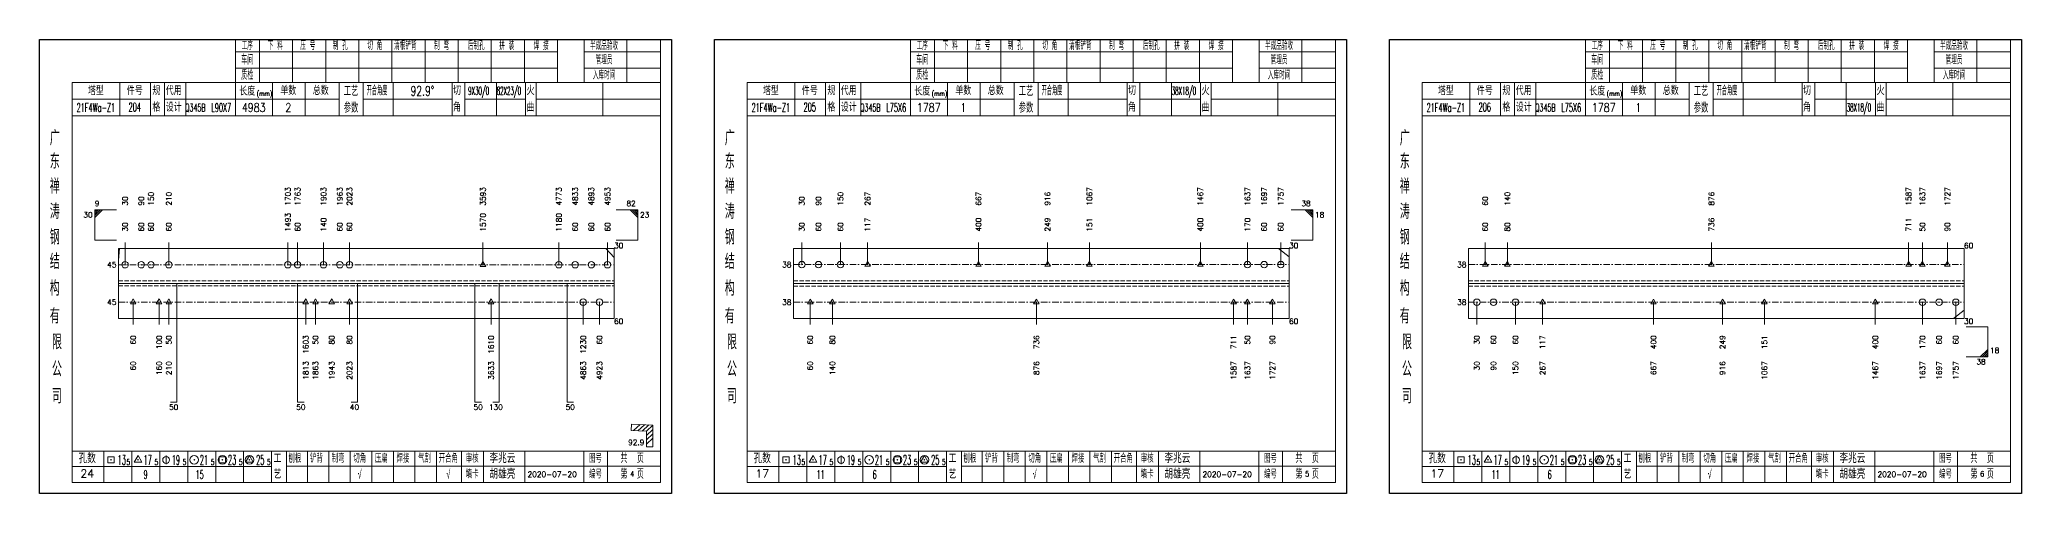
# Model space of a CAD drawing. Extents: x 1310 to 15542, y -76 to 8381.
# Drawn here: x 2453 to 3369, y 5084 to 5294 of the extents above; entities that cross this region are included whole.
import ezdxf
from ezdxf.enums import TextEntityAlignment as Align

# ---------------------------------------------------------------- set-up
doc = ezdxf.new("R2010")
doc.units = 0
doc.header["$MEASUREMENT"] = 0
doc.linetypes.add('一点画线', pattern=[5.2, 3, -1, 0.2, -1])
doc.linetypes.add('虚线', pattern=[2.75, 2, -0.75])
doc.layers.get('0').update_dxf_attribs({"linetype": 'CONTINUOUS', "lineweight": 25})
for name, color, linetype, lineweight in [('1', 7, 'CONTINUOUS', 25), ('2', 7, 'CONTINUOUS', 25), ('4', 7, 'CONTINUOUS', 25), ('5', 7, 'CONTINUOUS', 25)]:
    doc.layers.add(name, color=color, linetype=linetype, lineweight=lineweight)
doc.styles.get("Standard").update_dxf_attribs({"font": 'simplex.shx', "width": 0.7, "height": 3, "bigfont": 'gbhzfs.shx'})

# ---------------------------------------------------------------- blocks, each defined once
blk = doc.blocks.new('孔21.5')
at = {"layer": '5', "color": 7, "linetype": 'Continuous', "lineweight": 13}
for p, q in [((-0.1, -0.1), (0.1, 0.1)), ((0.1, -0.1), (-0.1, 0.1))]:
    blk.add_line(p, q, dxfattribs=at)
blk.add_circle((0, 0), 1, dxfattribs=at)
blk = doc.blocks.new('孔17.5')
at = {"layer": '5', "color": 7, "linetype": 'Continuous', "lineweight": 13}
for p, q in [((0, 1), (-0.866, -0.5)), ((-0.1, -0.1), (0.1, 0.1)), ((0.1, -0.1), (-0.1, 0.1)), ((0.866, -0.5), (0, 1)), ((-0.866, -0.5), (0.866, -0.5))]:
    blk.add_line(p, q, dxfattribs=at)
blk = doc.blocks.new('CTJGK')
at = {"color": 6, "linetype": 'Continuous'}
for p, q in [((0, 209.97), (292.13, 209.97)), ((0, 0), (0, 209.97)), ((292.13, 209.97), (292.13, 0)), ((292.13, 0), (0, 0))]:
    blk.add_line(p, q, dxfattribs=at)

msp = doc.modelspace()

# ---------------------------------------------------------------- linework, layer by layer
at = {"color": 7, "linetype": 'Continuous', "lineweight": 13}
for p, q in [((2478.312, 5214.854), (2488.312, 5214.854)), ((2478.312, 5200.854), (2478.312, 5214.854)), ((2479.187, 5214.854), (2478.312, 5213.979)), ((2480.062, 5214.854), (2478.312, 5213.104)), ((2480.937, 5214.854), (2478.312, 5212.229)), ((2481.812, 5214.854), (2478.312, 5211.354)), ((2729.442, 5214.854), (2719.442, 5214.854)), ((2725.942, 5214.854), (2729.442, 5211.354)), ((2726.817, 5214.854), (2729.442, 5212.229)), ((2727.692, 5214.854), (2729.442, 5213.104)), ((2728.567, 5214.854), (2729.442, 5213.979)), ((2729.442, 5200.854), (2729.442, 5214.854)), ((3041.572, 5214.854), (3031.572, 5214.854)), ((3038.072, 5214.854), (3041.572, 5211.354)), ((3038.947, 5214.854), (3041.572, 5212.229)), ((3039.822, 5214.854), (3041.572, 5213.104)), ((3040.697, 5214.854), (3041.572, 5213.979)), ((3041.572, 5200.854), (3041.572, 5214.854)), ((2478.312, 5200.854), (2488.312, 5200.854)), ((2489.312, 5191.632), (2489.726, 5197.021)), ((2492.312, 5189.521), (2492.312, 5199.854)), ((2512.562, 5189.521), (2512.562, 5199.854)), ((2567.62, 5189.521), (2567.62, 5199.854)), ((2572.12, 5189.521), (2572.12, 5199.854)), ((2584.12, 5189.521), (2584.12, 5199.854)), ((2596.12, 5189.521), (2596.12, 5199.854)), ((2657.816, 5189.521), (2657.816, 5199.854)), ((2692.942, 5189.521), (2692.942, 5199.854)), ((2718.442, 5192.889), (2714.671, 5197.021)), ((2715.442, 5189.521), (2715.442, 5199.854)), ((2729.442, 5200.854), (2719.442, 5200.854)), ((2805.288, 5189.554), (2805.288, 5199.854)), ((2823.143, 5189.554), (2823.143, 5199.854)), ((2835.677, 5189.554), (2835.677, 5199.854)), ((2886.965, 5189.554), (2886.965, 5199.854)), ((2918.892, 5189.554), (2918.892, 5199.854)), ((2938.253, 5189.554), (2938.253, 5199.854)), ((2989.541, 5189.554), (2989.541, 5199.854)), ((3011.339, 5189.554), (3011.339, 5199.854)), ((3030.572, 5193.166), (3025.699, 5197.054)), ((3026.725, 5189.554), (3026.725, 5199.854)), ((3041.572, 5200.854), (3031.572, 5200.854)), ((3121.265, 5189.554), (3121.265, 5199.854)), ((3131.523, 5189.554), (3131.523, 5199.854)), ((3225.893, 5189.554), (3225.893, 5199.854)), ((3317.058, 5189.554), (3317.058, 5199.854)), ((3323.469, 5189.554), (3323.469, 5199.854)), ((3335.008, 5189.554), (3335.008, 5199.854)), ((2496.062, 5172.187), (2496.062, 5161.854)), ((2508.062, 5172.187), (2508.062, 5161.854)), ((2512.562, 5172.187), (2512.562, 5161.854)), ((2575.87, 5172.187), (2575.87, 5161.854)), ((2580.37, 5172.187), (2580.37, 5161.854)), ((2596.12, 5172.187), (2596.12, 5161.854)), ((2661.566, 5172.187), (2661.566, 5161.854)), ((2704.192, 5172.187), (2704.192, 5161.854)), ((2711.692, 5172.187), (2711.692, 5161.854)), ((2809.135, 5172.154), (2809.135, 5161.854)), ((2819.393, 5172.154), (2819.393, 5161.854)), ((2913.763, 5172.154), (2913.763, 5161.854)), ((3004.928, 5172.154), (3004.928, 5161.854)), ((3011.339, 5172.154), (3011.339, 5161.854)), ((3022.878, 5172.154), (3022.878, 5161.854)), ((3117.418, 5172.154), (3117.418, 5161.854)), ((3135.273, 5172.154), (3135.273, 5161.854)), ((3147.807, 5172.154), (3147.807, 5161.854)), ((3199.095, 5172.154), (3199.095, 5161.854)), ((3231.022, 5172.154), (3231.022, 5161.854)), ((3250.383, 5172.154), (3250.383, 5161.854)), ((3301.671, 5172.154), (3301.671, 5161.854)), ((3323.469, 5172.154), (3323.469, 5161.854)), ((3342.702, 5168.542), (3337.829, 5164.654)), ((3338.855, 5172.154), (3338.855, 5161.854)), ((3353.702, 5160.854), (3343.702, 5160.854)), ((3353.702, 5160.854), (3353.702, 5146.854)), ((3350.202, 5146.854), (3353.702, 5150.354)), ((3353.702, 5146.854), (3343.702, 5146.854)), ((3351.077, 5146.854), (3353.702, 5149.479)), ((3351.952, 5146.854), (3353.702, 5148.604)), ((3352.827, 5146.854), (3353.702, 5147.729))]:
    msp.add_line(p, q, dxfattribs=at)
at = {"color": 7, "linetype": 'Continuous', "lineweight": 18}
for p, q in [((2489.312, 5197.021), (2489.312, 5164.687)), ((2489.312, 5197.021), (2718.442, 5197.021)), ((2718.442, 5197.021), (2718.442, 5164.687)), ((2801.442, 5197.054), (2801.442, 5164.654)), ((2801.442, 5197.054), (3030.572, 5197.054)), ((3030.572, 5197.054), (3030.572, 5164.654)), ((3113.572, 5197.054), (3113.572, 5164.654)), ((3113.572, 5197.054), (3342.702, 5197.054)), ((3342.702, 5197.054), (3342.702, 5164.654)), ((2489.312, 5180.854), (2718.442, 5180.854)), ((2801.442, 5180.854), (3030.572, 5180.854)), ((3113.572, 5180.854), (3342.702, 5180.854))]:
    msp.add_line(p, q, dxfattribs=at)
at = {"color": 3, "linetype": '一点画线', "lineweight": 13}
for p, q in [((2489.312, 5189.521), (2718.442, 5189.521)), ((2801.442, 5189.554), (3030.572, 5189.554)), ((3113.572, 5189.554), (3342.702, 5189.554)), ((2489.312, 5172.187), (2718.442, 5172.187)), ((2801.442, 5172.154), (3030.572, 5172.154)), ((3113.572, 5172.154), (3342.702, 5172.154))]:
    msp.add_line(p, q, dxfattribs=at)
at = {"color": 1, "linetype": '虚线', "lineweight": 18}
for p, q in [((2489.312, 5182.021), (2718.442, 5182.021)), ((2489.312, 5179.687), (2718.442, 5179.687)), ((2801.442, 5182.054), (3030.572, 5182.054)), ((2801.442, 5179.654), (3030.572, 5179.654)), ((3113.572, 5182.054), (3342.702, 5182.054)), ((3113.572, 5179.654), (3342.702, 5179.654))]:
    msp.add_line(p, q, dxfattribs=at)
at = {"layer": '1', "color": 7, "linetype": 'Continuous', "lineweight": 18}
for p, q in [((2489.312, 5164.687), (2718.442, 5164.687)), ((2801.442, 5164.654), (3030.572, 5164.654)), ((3113.572, 5164.654), (3342.702, 5164.654))]:
    msp.add_line(p, q, dxfattribs=at)
at = {"layer": '2', "color": 7, "linetype": 'Continuous', "lineweight": 13}
for p, q in [((2516.312, 5180.854), (2516.312, 5125.854)), ((2572.12, 5180.854), (2572.12, 5125.854)), ((2599.87, 5180.854), (2599.87, 5125.854)), ((2654.066, 5180.854), (2654.066, 5125.854)), ((2665.316, 5180.854), (2665.316, 5125.854)), ((2696.692, 5180.854), (2696.692, 5125.854)), ((2516.312, 5125.854), (2513.312, 5125.854)), ((2572.12, 5125.854), (2575.12, 5125.854)), ((2599.87, 5125.854), (2596.87, 5125.854)), ((2654.066, 5125.854), (2657.066, 5125.854)), ((2665.316, 5125.854), (2662.316, 5125.854)), ((2696.692, 5125.854), (2699.692, 5125.854)), ((2726.455, 5115.801), (2726.303, 5112.805)), ((2736.442, 5115.295), (2726.455, 5115.801)), ((2727.449, 5112.747), (2730.449, 5115.599)), ((2729.447, 5112.646), (2732.447, 5115.498)), ((2731.444, 5112.544), (2734.444, 5115.396)), ((2733.442, 5112.443), (2736.442, 5115.295)), ((2736.442, 5105.295), (2736.442, 5115.295)), ((2726.303, 5112.805), (2733.442, 5112.443)), ((2733.442, 5110.443), (2736.442, 5113.295)), ((2733.442, 5112.443), (2733.442, 5105.295)), ((2733.442, 5108.443), (2736.442, 5111.295)), ((2733.442, 5106.443), (2736.442, 5109.295)), ((2733.442, 5105.295), (2736.442, 5105.295))]:
    msp.add_line(p, q, dxfattribs=at)
at = {"layer": '4', "color": 1, "linetype": 'Continuous', "lineweight": 18}
for p, q in [((2452.812, 5293.681), (2452.812, 5083.711)), ((2744.942, 5293.681), (2452.812, 5293.681)), ((2543.442, 5293.681), (2543.442, 5273.841)), ((2692.282, 5287.951), (2543.442, 5287.951)), ((2554.472, 5293.681), (2554.472, 5273.821)), ((2569.782, 5293.681), (2569.782, 5273.821)), ((2585.102, 5293.681), (2585.102, 5273.821)), ((2600.412, 5293.681), (2600.412, 5273.821)), ((2615.722, 5293.681), (2615.722, 5273.821)), ((2631.032, 5293.681), (2631.032, 5273.821)), ((2646.352, 5293.681), (2646.352, 5273.821)), ((2661.662, 5293.681), (2661.662, 5273.821)), ((2676.972, 5293.681), (2676.972, 5273.821)), ((2692.282, 5293.681), (2692.282, 5273.841)), ((2692.282, 5293.681), (2692.282, 5273.821)), ((2704.562, 5293.681), (2704.562, 5273.821)), ((2739.892, 5287.951), (2704.562, 5287.951)), ((2724.312, 5293.681), (2724.312, 5273.821)), ((2739.892, 5293.681), (2739.892, 5273.821)), ((2744.942, 5263.881), (2744.942, 5293.681)), ((2764.942, 5293.681), (2764.942, 5083.711)), ((3057.072, 5293.681), (2764.942, 5293.681)), ((2855.572, 5293.681), (2855.572, 5273.841)), ((3004.412, 5287.951), (2855.572, 5287.951)), ((2866.602, 5293.681), (2866.602, 5273.821)), ((2881.912, 5293.681), (2881.912, 5273.821)), ((2897.232, 5293.681), (2897.232, 5273.821)), ((2912.542, 5293.681), (2912.542, 5273.821)), ((2927.852, 5293.681), (2927.852, 5273.821)), ((2943.162, 5293.681), (2943.162, 5273.821)), ((2958.482, 5293.681), (2958.482, 5273.821)), ((2973.792, 5293.681), (2973.792, 5273.821)), ((2989.102, 5293.681), (2989.102, 5273.821)), ((3004.412, 5293.681), (3004.412, 5273.841)), ((3004.412, 5293.681), (3004.412, 5273.821)), ((3016.692, 5293.681), (3016.692, 5273.821)), ((3052.022, 5287.951), (3016.692, 5287.951)), ((3036.442, 5293.681), (3036.442, 5273.821)), ((3052.022, 5293.681), (3052.022, 5273.821)), ((3057.072, 5263.881), (3057.072, 5293.681)), ((3077.072, 5293.681), (3077.072, 5083.711)), ((3369.202, 5293.681), (3077.072, 5293.681)), ((3167.702, 5293.681), (3167.702, 5273.841)), ((3316.542, 5287.951), (3167.702, 5287.951)), ((3178.732, 5293.681), (3178.732, 5273.821)), ((3194.042, 5293.681), (3194.042, 5273.821)), ((3209.362, 5293.681), (3209.362, 5273.821)), ((3224.672, 5293.681), (3224.672, 5273.821)), ((3239.982, 5293.681), (3239.982, 5273.821)), ((3255.292, 5293.681), (3255.292, 5273.821)), ((3270.612, 5293.681), (3270.612, 5273.821)), ((3285.922, 5293.681), (3285.922, 5273.821)), ((3301.232, 5293.681), (3301.232, 5273.821)), ((3316.542, 5293.681), (3316.542, 5273.841)), ((3316.542, 5293.681), (3316.542, 5273.821)), ((3328.822, 5293.681), (3328.822, 5273.821)), ((3364.152, 5287.951), (3328.822, 5287.951)), ((3348.572, 5293.681), (3348.572, 5273.821)), ((3364.152, 5293.681), (3364.152, 5273.821)), ((3369.202, 5263.881), (3369.202, 5293.681)), ((2692.282, 5280.471), (2543.442, 5280.471)), ((2739.892, 5280.471), (2704.562, 5280.471)), ((3004.412, 5280.471), (2855.572, 5280.471)), ((3052.022, 5280.471), (3016.692, 5280.471)), ((3316.542, 5280.471), (3167.702, 5280.471)), ((3364.152, 5280.471), (3328.822, 5280.471)), ((2467.822, 5273.821), (2467.822, 5088.761)), ((2739.892, 5273.821), (2467.822, 5273.821)), ((2489.942, 5273.831), (2489.942, 5258.411)), ((2504.092, 5258.411), (2504.092, 5273.821)), ((2510.592, 5258.411), (2510.592, 5273.821)), ((2520.462, 5273.821), (2520.462, 5258.411)), ((2543.442, 5273.841), (2543.442, 5258.411)), ((2560.562, 5273.821), (2560.562, 5258.411)), ((2575.612, 5273.821), (2575.612, 5258.411)), ((2591.312, 5273.821), (2591.312, 5258.411)), ((2602.372, 5273.821), (2602.372, 5258.411)), ((2616.322, 5273.821), (2616.322, 5258.411)), ((2643.622, 5273.821), (2643.622, 5258.411)), ((2649.382, 5273.821), (2649.382, 5258.411)), ((2664.002, 5273.821), (2664.002, 5258.411)), ((2677.462, 5273.821), (2677.462, 5258.411)), ((2682.452, 5273.821), (2682.452, 5258.411)), ((2713.192, 5273.821), (2713.192, 5258.411)), ((2739.892, 5088.761), (2739.892, 5273.821)), ((2779.952, 5273.821), (2779.952, 5088.761)), ((3052.022, 5273.821), (2779.952, 5273.821)), ((2802.072, 5273.831), (2802.072, 5258.411)), ((2816.222, 5258.411), (2816.222, 5273.821)), ((2822.722, 5258.411), (2822.722, 5273.821)), ((2832.592, 5273.821), (2832.592, 5258.411)), ((2855.572, 5273.841), (2855.572, 5258.411)), ((2872.692, 5273.821), (2872.692, 5258.411)), ((2887.742, 5273.821), (2887.742, 5258.411)), ((2903.442, 5273.821), (2903.442, 5258.411)), ((2914.502, 5273.821), (2914.502, 5258.411)), ((2928.452, 5273.821), (2928.452, 5258.411)), ((2955.752, 5273.821), (2955.752, 5258.411)), ((2961.512, 5273.821), (2961.512, 5258.411)), ((2976.132, 5273.821), (2976.132, 5258.411)), ((2989.592, 5273.821), (2989.592, 5258.411)), ((2994.582, 5273.821), (2994.582, 5258.411)), ((3025.322, 5273.821), (3025.322, 5258.411)), ((3052.022, 5088.761), (3052.022, 5273.821)), ((3092.082, 5273.821), (3092.082, 5088.761)), ((3364.152, 5273.821), (3092.082, 5273.821)), ((3114.202, 5273.831), (3114.202, 5258.411)), ((3128.352, 5258.411), (3128.352, 5273.821)), ((3134.852, 5258.411), (3134.852, 5273.821)), ((3144.722, 5273.821), (3144.722, 5258.411)), ((3167.702, 5273.841), (3167.702, 5258.411)), ((3184.822, 5273.821), (3184.822, 5258.411)), ((3199.872, 5273.821), (3199.872, 5258.411)), ((3215.572, 5273.821), (3215.572, 5258.411)), ((3226.632, 5273.821), (3226.632, 5258.411)), ((3240.582, 5273.821), (3240.582, 5258.411)), ((3267.882, 5273.821), (3267.882, 5258.411)), ((3273.642, 5273.821), (3273.642, 5258.411)), ((3288.262, 5273.821), (3288.262, 5258.411)), ((3301.722, 5273.821), (3301.722, 5258.411)), ((3306.712, 5273.821), (3306.712, 5258.411)), ((3337.452, 5273.821), (3337.452, 5258.411)), ((3364.152, 5088.761), (3364.152, 5273.821)), ((2504.092, 5266.061), (2467.822, 5266.061)), ((2591.312, 5266.111), (2510.592, 5266.111)), ((2602.372, 5266.111), (2643.622, 5266.111)), ((2649.382, 5266.111), (2677.462, 5266.111)), ((2682.452, 5266.111), (2740.072, 5266.111)), ((2744.942, 5083.711), (2744.942, 5263.881)), ((2816.222, 5266.061), (2779.952, 5266.061)), ((2903.442, 5266.111), (2822.722, 5266.111)), ((2914.502, 5266.111), (2955.752, 5266.111)), ((2961.512, 5266.111), (2989.592, 5266.111)), ((2994.582, 5266.111), (3052.202, 5266.111)), ((3057.072, 5083.711), (3057.072, 5263.881)), ((3128.352, 5266.061), (3092.082, 5266.061)), ((3215.572, 5266.111), (3134.852, 5266.111)), ((3226.632, 5266.111), (3267.882, 5266.111)), ((3273.642, 5266.111), (3301.722, 5266.111)), ((3306.712, 5266.111), (3364.332, 5266.111)), ((3369.202, 5083.711), (3369.202, 5263.881)), ((2740.072, 5258.411), (2467.822, 5258.411)), ((3052.202, 5258.411), (2779.952, 5258.411)), ((3364.332, 5258.411), (3092.082, 5258.411)), ((2467.822, 5103.291), (2739.892, 5103.291)), ((2560.072, 5096.161), (2467.822, 5096.161)), ((2482.512, 5103.291), (2482.512, 5088.761)), ((2495.442, 5088.761), (2495.442, 5103.291)), ((2508.372, 5103.291), (2508.372, 5088.761)), ((2521.292, 5088.761), (2521.292, 5103.291)), ((2534.222, 5103.291), (2534.222, 5088.761)), ((2547.152, 5088.761), (2547.152, 5103.291)), ((2560.072, 5088.761), (2560.072, 5103.291)), ((2566.902, 5096.321), (2739.892, 5096.321)), ((2566.942, 5088.761), (2566.942, 5103.291)), ((2576.602, 5088.761), (2576.602, 5103.291)), ((2586.542, 5088.761), (2586.542, 5103.291)), ((2596.482, 5088.761), (2596.482, 5103.291)), ((2606.432, 5088.761), (2606.432, 5103.291)), ((2616.372, 5088.761), (2616.372, 5103.291)), ((2626.312, 5088.761), (2626.312, 5103.291)), ((2636.262, 5088.761), (2636.262, 5103.291)), ((2647.902, 5088.761), (2647.902, 5103.291)), ((2658.052, 5088.761), (2658.052, 5103.291)), ((2677.112, 5088.761), (2677.112, 5103.291)), ((2704.492, 5088.761), (2704.492, 5103.291)), ((2715.452, 5088.761), (2715.452, 5103.291)), ((2779.952, 5103.291), (3052.022, 5103.291)), ((2872.202, 5096.161), (2779.952, 5096.161)), ((2794.642, 5103.291), (2794.642, 5088.761)), ((2807.572, 5088.761), (2807.572, 5103.291)), ((2820.502, 5103.291), (2820.502, 5088.761)), ((2833.422, 5088.761), (2833.422, 5103.291)), ((2846.352, 5103.291), (2846.352, 5088.761)), ((2859.282, 5088.761), (2859.282, 5103.291)), ((2872.202, 5088.761), (2872.202, 5103.291)), ((2879.032, 5096.321), (3052.022, 5096.321)), ((2879.072, 5088.761), (2879.072, 5103.291)), ((2888.732, 5088.761), (2888.732, 5103.291)), ((2898.672, 5088.761), (2898.672, 5103.291)), ((2908.612, 5088.761), (2908.612, 5103.291)), ((2918.562, 5088.761), (2918.562, 5103.291)), ((2928.502, 5088.761), (2928.502, 5103.291)), ((2938.442, 5088.761), (2938.442, 5103.291)), ((2948.392, 5088.761), (2948.392, 5103.291)), ((2960.032, 5088.761), (2960.032, 5103.291)), ((2970.182, 5088.761), (2970.182, 5103.291)), ((2989.242, 5088.761), (2989.242, 5103.291)), ((3016.622, 5088.761), (3016.622, 5103.291)), ((3027.582, 5088.761), (3027.582, 5103.291)), ((3092.082, 5103.291), (3364.152, 5103.291)), ((3184.332, 5096.161), (3092.082, 5096.161)), ((3106.772, 5103.291), (3106.772, 5088.761)), ((3119.702, 5088.761), (3119.702, 5103.291)), ((3132.632, 5103.291), (3132.632, 5088.761)), ((3145.552, 5088.761), (3145.552, 5103.291)), ((3158.482, 5103.291), (3158.482, 5088.761)), ((3171.412, 5088.761), (3171.412, 5103.291)), ((3184.332, 5088.761), (3184.332, 5103.291)), ((3191.162, 5096.321), (3364.152, 5096.321)), ((3191.202, 5088.761), (3191.202, 5103.291)), ((3200.862, 5088.761), (3200.862, 5103.291)), ((3210.802, 5088.761), (3210.802, 5103.291)), ((3220.742, 5088.761), (3220.742, 5103.291)), ((3230.692, 5088.761), (3230.692, 5103.291)), ((3240.632, 5088.761), (3240.632, 5103.291)), ((3250.572, 5088.761), (3250.572, 5103.291)), ((3260.522, 5088.761), (3260.522, 5103.291)), ((3272.162, 5088.761), (3272.162, 5103.291)), ((3282.312, 5088.761), (3282.312, 5103.291)), ((3301.372, 5088.761), (3301.372, 5103.291)), ((3328.752, 5088.761), (3328.752, 5103.291)), ((3339.712, 5088.761), (3339.712, 5103.291)), ((2467.822, 5088.761), (2739.892, 5088.761)), ((2779.952, 5088.761), (3052.022, 5088.761)), ((3092.082, 5088.761), (3364.152, 5088.761)), ((2452.812, 5083.711), (2744.942, 5083.711)), ((2764.942, 5083.711), (3057.072, 5083.711)), ((3077.072, 5083.711), (3369.202, 5083.711))]:
    msp.add_line(p, q, dxfattribs=at)
at = {"layer": '4', "color": 7, "linetype": 'Continuous', "lineweight": 13}
for p, q in [((2484.398, 5097.797), (2484.398, 5100.625)), ((2484.398, 5100.625), (2487.226, 5100.625)), ((2487.226, 5097.797), (2484.398, 5097.797)), ((2485.612, 5099.011), (2486.012, 5099.411)), ((2486.012, 5099.011), (2485.612, 5099.411)), ((2487.226, 5100.625), (2487.226, 5097.797)), ((2498.312, 5101.211), (2496.58, 5098.211)), ((2496.58, 5098.211), (2500.044, 5098.211)), ((2498.112, 5099.011), (2498.512, 5099.411)), ((2498.512, 5099.011), (2498.112, 5099.411)), ((2500.044, 5098.211), (2498.312, 5101.211)), ((2511.312, 5101.211), (2511.312, 5097.211)), ((2524.112, 5099.011), (2524.512, 5099.411)), ((2524.512, 5099.011), (2524.112, 5099.411)), ((2535.898, 5097.797), (2535.898, 5100.625)), ((2535.898, 5100.625), (2538.726, 5100.625)), ((2538.726, 5097.797), (2535.898, 5097.797)), ((2537.112, 5099.011), (2537.512, 5099.411)), ((2537.512, 5099.011), (2537.112, 5099.411)), ((2538.726, 5100.625), (2538.726, 5097.797)), ((2549.812, 5101.211), (2548.08, 5098.211)), ((2548.08, 5098.211), (2551.544, 5098.211)), ((2549.612, 5099.011), (2550.012, 5099.411)), ((2550.012, 5099.011), (2549.612, 5099.411)), ((2551.544, 5098.211), (2549.812, 5101.211)), ((2796.528, 5097.797), (2796.528, 5100.625)), ((2796.528, 5100.625), (2799.356, 5100.625)), ((2799.356, 5097.797), (2796.528, 5097.797)), ((2797.742, 5099.011), (2798.142, 5099.411)), ((2798.142, 5099.011), (2797.742, 5099.411)), ((2799.356, 5100.625), (2799.356, 5097.797)), ((2810.442, 5101.211), (2808.71, 5098.211)), ((2808.71, 5098.211), (2812.174, 5098.211)), ((2810.242, 5099.011), (2810.642, 5099.411)), ((2810.642, 5099.011), (2810.242, 5099.411)), ((2812.174, 5098.211), (2810.442, 5101.211)), ((2823.442, 5101.211), (2823.442, 5097.211)), ((2836.242, 5099.011), (2836.642, 5099.411)), ((2836.642, 5099.011), (2836.242, 5099.411)), ((2848.028, 5097.797), (2848.028, 5100.625)), ((2848.028, 5100.625), (2850.856, 5100.625)), ((2850.856, 5097.797), (2848.028, 5097.797)), ((2849.242, 5099.011), (2849.642, 5099.411)), ((2849.642, 5099.011), (2849.242, 5099.411)), ((2850.856, 5100.625), (2850.856, 5097.797)), ((2861.942, 5101.211), (2860.21, 5098.211)), ((2860.21, 5098.211), (2863.674, 5098.211)), ((2861.742, 5099.011), (2862.142, 5099.411)), ((2862.142, 5099.011), (2861.742, 5099.411)), ((2863.674, 5098.211), (2861.942, 5101.211)), ((3108.658, 5097.797), (3108.658, 5100.625)), ((3108.658, 5100.625), (3111.486, 5100.625)), ((3111.486, 5097.797), (3108.658, 5097.797)), ((3109.872, 5099.011), (3110.272, 5099.411)), ((3110.272, 5099.011), (3109.872, 5099.411)), ((3111.486, 5100.625), (3111.486, 5097.797)), ((3122.572, 5101.211), (3120.84, 5098.211)), ((3120.84, 5098.211), (3124.304, 5098.211)), ((3122.372, 5099.011), (3122.772, 5099.411)), ((3122.772, 5099.011), (3122.372, 5099.411)), ((3124.304, 5098.211), (3122.572, 5101.211)), ((3135.572, 5101.211), (3135.572, 5097.211)), ((3148.372, 5099.011), (3148.772, 5099.411)), ((3148.772, 5099.011), (3148.372, 5099.411)), ((3160.158, 5097.797), (3160.158, 5100.625)), ((3160.158, 5100.625), (3162.986, 5100.625)), ((3162.986, 5097.797), (3160.158, 5097.797)), ((3161.372, 5099.011), (3161.772, 5099.411)), ((3161.772, 5099.011), (3161.372, 5099.411)), ((3162.986, 5100.625), (3162.986, 5097.797)), ((3174.072, 5101.211), (3172.34, 5098.211)), ((3172.34, 5098.211), (3175.804, 5098.211)), ((3173.872, 5099.011), (3174.272, 5099.411)), ((3174.272, 5099.011), (3173.872, 5099.411)), ((3175.804, 5098.211), (3174.072, 5101.211))]:
    msp.add_line(p, q, dxfattribs=at)
for centre, radius in [((2511.312, 5099.211), 1.6), ((2524.312, 5099.211), 2), ((2537.312, 5099.211), 2), ((2549.812, 5099.211), 2), ((2823.442, 5099.211), 1.6), ((2836.442, 5099.211), 2), ((2849.442, 5099.211), 2), ((2861.942, 5099.211), 2), ((3135.572, 5099.211), 1.6), ((3148.572, 5099.211), 2), ((3161.572, 5099.211), 2), ((3174.072, 5099.211), 2)]:
    msp.add_circle(centre, radius, dxfattribs=at)

# ---------------------------------------------------------------- block references
at = {"color": 0, "linetype": 'Continuous'}
for p in [(2452.812, 5083.711), (2764.942, 5083.711), (3077.072, 5083.711)]:
    msp.add_blockref('CTJGK', p, dxfattribs=at)
at = {"color": 8, "linetype": 'Continuous', "lineweight": 9, "xscale": 1.5, "yscale": 1.5, "zscale": 1.5}
for name, p in [('孔21.5', (2492.312, 5189.521)), ('孔21.5', (2499.812, 5189.521)), ('孔21.5', (2504.312, 5189.521)), ('孔21.5', (2512.562, 5189.521)), ('孔21.5', (2567.62, 5189.521)), ('孔21.5', (2572.12, 5189.521)), ('孔21.5', (2584.12, 5189.521)), ('孔21.5', (2591.62, 5189.521)), ('孔21.5', (2596.12, 5189.521)), ('孔17.5', (2657.816, 5189.521)), ('孔21.5', (2692.942, 5189.521)), ('孔21.5', (2700.442, 5189.521)), ('孔21.5', (2707.942, 5189.521)), ('孔21.5', (2715.442, 5189.521)), ('孔21.5', (2805.288, 5189.554)), ('孔21.5', (2812.982, 5189.554)), ('孔21.5', (2823.143, 5189.554)), ('孔17.5', (2835.677, 5189.554)), ('孔17.5', (2886.965, 5189.554)), ('孔17.5', (2918.892, 5189.554)), ('孔17.5', (2938.253, 5189.554)), ('孔17.5', (2989.541, 5189.554)), ('孔21.5', (3011.339, 5189.554)), ('孔21.5', (3019.032, 5189.554)), ('孔21.5', (3026.725, 5189.554)), ('孔17.5', (3121.265, 5189.554)), ('孔17.5', (3131.523, 5189.554)), ('孔17.5', (3225.893, 5189.554)), ('孔17.5', (3317.058, 5189.554)), ('孔17.5', (3323.469, 5189.554)), ('孔17.5', (3335.008, 5189.554))]:
    msp.add_blockref(name, p, dxfattribs=at)
at = {"layer": '1', "color": 8, "linetype": 'Continuous', "lineweight": 9, "xscale": 1.5, "yscale": 1.5, "zscale": 1.5}
for name, p in [('孔17.5', (2496.062, 5172.187)), ('孔17.5', (2508.062, 5172.187)), ('孔17.5', (2512.562, 5172.187)), ('孔17.5', (2575.87, 5172.187)), ('孔17.5', (2580.37, 5172.187)), ('孔17.5', (2587.87, 5172.187)), ('孔17.5', (2596.12, 5172.187)), ('孔17.5', (2661.566, 5172.187)), ('孔21.5', (2704.192, 5172.187)), ('孔21.5', (2711.692, 5172.187)), ('孔17.5', (2809.135, 5172.154)), ('孔17.5', (2819.393, 5172.154)), ('孔17.5', (2913.763, 5172.154)), ('孔17.5', (3004.928, 5172.154)), ('孔17.5', (3011.339, 5172.154)), ('孔17.5', (3022.878, 5172.154)), ('孔21.5', (3117.418, 5172.154)), ('孔21.5', (3125.112, 5172.154)), ('孔21.5', (3135.273, 5172.154)), ('孔17.5', (3147.807, 5172.154)), ('孔17.5', (3199.095, 5172.154)), ('孔17.5', (3231.022, 5172.154)), ('孔17.5', (3250.383, 5172.154)), ('孔17.5', (3301.671, 5172.154)), ('孔21.5', (3323.469, 5172.154)), ('孔21.5', (3331.162, 5172.154)), ('孔21.5', (3338.855, 5172.154))]:
    msp.add_blockref(name, p, dxfattribs=at)

# ---------------------------------------------------------------- texts
at = {"color": 7, "linetype": 'Continuous', "lineweight": 13}
for s, p in [('1703', (2567.62, 5216.854)), ('1763', (2572.12, 5216.854)), ('1903', (2584.12, 5216.854)), ('1963', (2591.62, 5216.854)), ('2023', (2596.12, 5216.854)), ('3593', (2657.816, 5216.854)), ('4773', (2692.942, 5216.854)), ('4833', (2700.442, 5216.854)), ('4893', (2707.942, 5216.854)), ('4953', (2715.442, 5216.854)), ('1067', (2938.253, 5216.854)), ('1467', (2989.541, 5216.854)), ('1637', (3011.339, 5216.854)), ('1697', (3019.032, 5216.854)), ('1757', (3026.725, 5216.854)), ('1587', (3317.058, 5216.854)), ('1637', (3323.469, 5216.854)), ('1727', (3335.008, 5216.854)), ('30', (2492.312, 5216.854)), ('90', (2499.812, 5216.854)), ('150', (2504.312, 5216.854)), ('210', (2512.562, 5216.854)), ('30', (2805.288, 5216.854)), ('90', (2812.982, 5216.854)), ('150', (2823.143, 5216.854)), ('267', (2835.677, 5216.854)), ('667', (2886.965, 5216.854)), ('916', (2918.892, 5216.854)), ('60', (3121.265, 5216.854)), ('140', (3131.523, 5216.854)), ('876', (3225.893, 5216.854))]:
    msp.add_text(s, height=2.5, rotation=90, dxfattribs=at).set_placement(p, align=Align.MIDDLE_LEFT)
for s, p in [('9', (2478.312, 5215.854)), ('18', (3354.702, 5147.854))]:
    msp.add_text(s, height=2.5, dxfattribs=at).set_placement(p, align=Align.BOTTOM_LEFT)
for s, p in [('82', (2728.442, 5215.854)), ('38', (3040.572, 5215.854))]:
    msp.add_text(s, height=2.5, dxfattribs=at).set_placement(p, align=Align.BOTTOM_RIGHT)
for s, p in [('30', (2477.312, 5213.854)), ('38', (3352.702, 5145.854))]:
    msp.add_text(s, height=2.5, dxfattribs=at).set_placement(p, align=Align.TOP_RIGHT)
at = {"color": 8, "linetype": 'Continuous', "lineweight": 9}
for s, p in [('30', (2492.312, 5204.854)), ('60', (2499.812, 5204.854)), ('60', (2504.312, 5204.854)), ('60', (2512.562, 5204.854)), ('1493', (2567.62, 5204.854)), ('60', (2572.12, 5204.854)), ('140', (2584.12, 5204.854)), ('60', (2591.62, 5204.854)), ('60', (2596.12, 5204.854)), ('1570', (2657.816, 5204.854)), ('1180', (2692.942, 5204.854)), ('60', (2700.442, 5204.854)), ('60', (2707.942, 5204.854)), ('60', (2715.442, 5204.854)), ('30', (2805.288, 5204.854)), ('60', (2812.982, 5204.854)), ('60', (2823.143, 5204.854)), ('117', (2835.677, 5204.854)), ('400', (2886.965, 5204.854)), ('249', (2918.892, 5204.854)), ('151', (2938.253, 5204.854)), ('400', (2989.541, 5204.854)), ('170', (3011.339, 5204.854)), ('60', (3019.032, 5204.854)), ('60', (3026.725, 5204.854)), ('60', (3121.265, 5204.854)), ('80', (3131.523, 5204.854)), ('736', (3225.893, 5204.854)), ('711', (3317.058, 5204.854)), ('50', (3323.469, 5204.854)), ('90', (3335.008, 5204.854))]:
    msp.add_text(s, height=2.5, rotation=90, dxfattribs=at).set_placement(p, align=Align.MIDDLE_LEFT)
at = {"color": 7, "linetype": 'Continuous', "lineweight": 13}
for s, p in [('23', (2730.442, 5213.854)), ('18', (3042.572, 5213.854))]:
    msp.add_text(s, height=2.5, dxfattribs=at).set_placement(p, align=Align.TOP_LEFT)
for s, p in [('30', (2718.442, 5198.354)), ('30', (3030.572, 5198.354)), ('60', (3342.702, 5198.354))]:
    msp.add_text(s, height=2.5, dxfattribs=at).set_placement(p, align=Align.MIDDLE_LEFT)
for s, p in [('45', (2488.312, 5189.521)), ('38', (2800.442, 5189.554)), ('38', (3112.572, 5189.554)), ('45', (2488.312, 5172.187)), ('38', (2800.442, 5172.154)), ('38', (3112.572, 5172.154))]:
    msp.add_text(s, height=2.5, dxfattribs=at).set_placement(p, align=Align.MIDDLE_RIGHT)
at = {"layer": '1', "color": 7, "linetype": 'Continuous', "lineweight": 13}
for s, p in [('60', (2718.442, 5163.354)), ('60', (3030.572, 5163.354)), ('30', (3342.702, 5163.354))]:
    msp.add_text(s, height=2.5, dxfattribs=at).set_placement(p, align=Align.MIDDLE_LEFT)
at = {"layer": '1', "color": 8, "linetype": 'Continuous', "lineweight": 9}
for s, p in [('60', (2496.062, 5156.854)), ('100', (2508.062, 5156.854)), ('50', (2512.562, 5156.854)), ('1603', (2575.87, 5156.854)), ('50', (2580.37, 5156.854)), ('80', (2587.87, 5156.854)), ('80', (2596.12, 5156.854)), ('1610', (2661.566, 5156.854)), ('1230', (2704.192, 5156.854)), ('60', (2711.692, 5156.854)), ('60', (2809.135, 5156.854)), ('80', (2819.393, 5156.854)), ('736', (2913.763, 5156.854)), ('711', (3004.928, 5156.854)), ('50', (3011.339, 5156.854)), ('90', (3022.878, 5156.854)), ('30', (3117.418, 5156.854)), ('60', (3125.112, 5156.854)), ('60', (3135.273, 5156.854)), ('117', (3147.807, 5156.854)), ('400', (3199.095, 5156.854)), ('249', (3231.022, 5156.854)), ('151', (3250.383, 5156.854)), ('400', (3301.671, 5156.854)), ('170', (3323.469, 5156.854)), ('60', (3331.162, 5156.854)), ('60', (3338.855, 5156.854))]:
    msp.add_text(s, height=2.5, rotation=90, dxfattribs=at).set_placement(p, align=Align.MIDDLE_RIGHT)
at = {"layer": '1', "color": 7, "linetype": 'Continuous', "lineweight": 13}
for s, p in [('60', (2496.062, 5144.854)), ('160', (2508.062, 5144.854)), ('210', (2512.562, 5144.854)), ('1813', (2575.87, 5144.854)), ('1863', (2580.37, 5144.854)), ('1943', (2587.87, 5144.854)), ('2023', (2596.12, 5144.854)), ('3633', (2661.566, 5144.854)), ('4863', (2704.192, 5144.854)), ('4923', (2711.692, 5144.854)), ('60', (2809.135, 5144.854)), ('140', (2819.393, 5144.854)), ('876', (2913.763, 5144.854)), ('1587', (3004.928, 5144.854)), ('1637', (3011.339, 5144.854)), ('1727', (3022.878, 5144.854)), ('30', (3117.418, 5144.854)), ('90', (3125.112, 5144.854)), ('150', (3135.273, 5144.854)), ('267', (3147.807, 5144.854)), ('667', (3199.095, 5144.854)), ('916', (3231.022, 5144.854)), ('1067', (3250.383, 5144.854)), ('1467', (3301.671, 5144.854)), ('1637', (3323.469, 5144.854)), ('1697', (3331.162, 5144.854)), ('1757', (3338.855, 5144.854))]:
    msp.add_text(s, height=2.5, rotation=90, dxfattribs=at).set_placement(p, align=Align.MIDDLE_RIGHT)
at = {"layer": '2', "color": 7, "linetype": 'Continuous', "lineweight": 13}
for s, p in [('50', (2514.812, 5124.854)), ('50', (2573.62, 5124.854)), ('40', (2598.37, 5124.854)), ('50', (2655.566, 5124.854)), ('130', (2663.816, 5124.854)), ('50', (2698.192, 5124.854))]:
    msp.add_text(s, height=2.5, dxfattribs=at).set_placement(p, align=Align.TOP_CENTER)
msp.add_text('92.9', height=2.5, dxfattribs=at).set_placement((2732.442, 5105.295), align=Align.BOTTOM_RIGHT)
at = {"layer": '4', "color": 1, "linetype": 'Continuous', "lineweight": 25}
for s, height, width, p in [('工序', 3.7, 0.7, (2548.812, 5290.811)), ('下 料', 3.7, 0.7, (2561.812, 5290.811)), ('压 号', 3.7, 0.7, (2576.812, 5290.811)), ('制 孔', 3.7, 0.7, (2591.812, 5290.811)), ('切 角', 3.7, 0.7, (2607.812, 5290.811)), ('清根铲背 ', 3.7, 0.7, (2622.812, 5290.811)), (' 制 弯', 3.7, 0.7, (2637.812, 5290.811)), (' 后制孔', 3.7, 0.7, (2653.812, 5290.811)), ('拼 装', 3.7, 0.7, (2668.812, 5290.811)), (' 焊 接', 3.7, 0.7, (2683.812, 5290.811)), ('半成品验收', 3.7, 0.7, (2713.812, 5290.811)), ('工序', 3.7, 0.7, (2860.942, 5290.811)), ('下 料', 3.7, 0.7, (2873.942, 5290.811)), ('压 号', 3.7, 0.7, (2888.942, 5290.811)), ('制 孔', 3.7, 0.7, (2903.942, 5290.811)), ('切 角', 3.7, 0.7, (2919.942, 5290.811)), ('清根铲背 ', 3.7, 0.7, (2934.942, 5290.811)), (' 制 弯', 3.7, 0.7, (2949.942, 5290.811)), (' 后制孔', 3.7, 0.7, (2965.942, 5290.811)), ('拼 装', 3.7, 0.7, (2980.942, 5290.811)), (' 焊 接', 3.7, 0.7, (2995.942, 5290.811)), ('半成品验收', 3.7, 0.7, (3025.942, 5290.811)), ('工序', 3.7, 0.7, (3173.072, 5290.811)), ('下 料', 3.7, 0.7, (3186.072, 5290.811)), ('压 号', 3.7, 0.7, (3201.072, 5290.811)), ('制 孔', 3.7, 0.7, (3216.072, 5290.811)), ('切 角', 3.7, 0.7, (3232.072, 5290.811)), ('清根铲背 ', 3.7, 0.7, (3247.072, 5290.811)), (' 制 弯', 3.7, 0.7, (3262.072, 5290.811)), (' 后制孔', 3.7, 0.7, (3278.072, 5290.811)), ('拼 装', 3.7, 0.7, (3293.072, 5290.811)), (' 焊 接', 3.7, 0.7, (3308.072, 5290.811)), ('半成品验收', 3.7, 0.7, (3338.072, 5290.811)), ('质检', 4, 0.7, (2548.812, 5277.151)), ('车间', 4, 0.7, (2548.812, 5284.211)), ('入库时间', 3.7, 0.7, (2713.812, 5277.151)), ('管理员', 3.7, 0.7, (2713.812, 5284.211)), ('质检', 4, 0.7, (2860.942, 5277.151)), ('车间', 4, 0.7, (2860.942, 5284.211)), ('入库时间', 3.7, 0.7, (3025.942, 5277.151)), ('管理员', 3.7, 0.7, (3025.942, 5284.211)), ('质检', 4, 0.7, (3173.072, 5277.151)), ('车间', 4, 0.7, (3173.072, 5284.211)), ('入库时间', 3.7, 0.7, (3338.072, 5277.151)), ('管理员', 3.7, 0.7, (3338.072, 5284.211)), ('(mm)', 2.24, 0.7, (2556.812, 5268.711)), ('工艺', 4.8, 0.7, (2596.812, 5269.971)), ('开合角度', 4, 0.6, (2608.812, 5269.971)), ('92.9%%d', 4.47, 0.7, (2629.812, 5269.971)), ('9X30/0', 3.8, 0.4, (2655.812, 5269.971)), ('82X23/0', 3.8, 0.4, (2669.812, 5269.971)), ('(mm)', 2.24, 0.7, (2868.942, 5268.711)), ('工艺', 4.8, 0.7, (2908.942, 5269.971)), ('开合角度', 4, 0.6, (2920.942, 5269.971)), ('38X18/0', 3.8, 0.4, (2981.942, 5269.971)), ('(mm)', 2.24, 0.7, (3181.072, 5268.711)), ('工艺', 4.8, 0.7, (3221.072, 5269.971)), ('开合角度', 4, 0.6, (3233.072, 5269.971)), ('21F4Wa-Z1', 4, 0.5, (2478.812, 5262.231)), ('204', 4, 0.5, (2496.812, 5262.481)), ('Q345B', 3.5, 0.5, (2524.812, 5262.211)), ('L90X7', 4, 0.5, (2536.812, 5262.211)), ('4983', 4, 0.8, (2551.812, 5262.261)), ('2', 4, 0.8, (2567.812, 5262.261)), ('参数', 4.8, 0.7, (2596.812, 5262.261)), ('21F4Wa-Z1', 4, 0.5, (2790.942, 5262.231)), ('205', 4, 0.5, (2808.942, 5262.481)), ('Q345B', 3.5, 0.5, (2836.942, 5262.211)), ('L75X6', 4, 0.5, (2848.942, 5262.211)), ('1787', 4, 0.8, (2863.942, 5262.261)), ('1', 4, 0.8, (2879.942, 5262.261)), ('参数', 4.8, 0.7, (2908.942, 5262.261)), ('21F4Wa-Z1', 4, 0.5, (3103.072, 5262.231)), ('206', 4, 0.5, (3121.072, 5262.481)), ('Q345B', 3.5, 0.5, (3149.072, 5262.211)), ('L75X6', 4, 0.5, (3161.072, 5262.211)), ('1787', 4, 0.8, (3176.072, 5262.261)), ('1', 4, 0.8, (3192.072, 5262.261)), ('参数', 4.8, 0.7, (3221.072, 5262.261)), ('38X18/0', 3.8, 0.4, (3294.072, 5262.261)), ('广', 6.96, 0.7, (2459.812, 5248.181)), ('广', 6.96, 0.7, (2771.942, 5248.181)), ('广', 6.96, 0.7, (3084.072, 5248.181)), ('东', 6.96, 0.7, (2459.812, 5237.391)), ('东', 6.96, 0.7, (2771.942, 5237.391)), ('东', 6.96, 0.7, (3084.072, 5237.391)), ('禅', 6.96, 0.7, (2459.812, 5225.801)), ('禅', 6.96, 0.7, (2771.942, 5225.801)), ('禅', 6.96, 0.7, (3084.072, 5225.801)), ('涛', 6.96, 0.7, (2459.812, 5214.201)), ('涛', 6.96, 0.7, (2771.942, 5214.201)), ('涛', 6.96, 0.7, (3084.072, 5214.201)), ('钢', 6.96, 0.7, (2459.812, 5202.311)), ('钢', 6.96, 0.7, (2771.942, 5202.311)), ('钢', 6.96, 0.7, (3084.072, 5202.311)), ('结', 6.96, 0.7, (2459.812, 5191.001)), ('结', 6.96, 0.7, (2771.942, 5191.001)), ('结', 6.96, 0.7, (3084.072, 5191.001)), ('构', 6.96, 0.7, (2459.812, 5178.621)), ('构', 6.96, 0.7, (2771.942, 5178.621)), ('构', 6.96, 0.7, (3084.072, 5178.621)), ('有', 6.96, 0.7, (2459.812, 5165.811)), ('有', 6.96, 0.7, (2771.942, 5165.811)), ('有', 6.96, 0.7, (3084.072, 5165.811)), ('限', 6.96, 0.7, (2460.812, 5153.811)), ('限', 6.96, 0.7, (2772.942, 5153.811)), ('限', 6.96, 0.7, (3085.072, 5153.811)), ('公', 6.96, 0.7, (2460.812, 5141.271)), ('公', 6.96, 0.7, (2772.942, 5141.271)), ('公', 6.96, 0.7, (3085.072, 5141.271)), ('司', 6.96, 0.7, (2460.812, 5128.791)), ('司', 6.96, 0.7, (2772.942, 5128.791)), ('司', 6.96, 0.7, (3085.072, 5128.791)), ('13', 4.47, 0.5, (2490.812, 5099.211)), ('5', 2.68, 0.6, (2493.812, 5098.211)), ('17', 4.47, 0.5, (2502.812, 5099.211)), ('5', 2.68, 0.6, (2506.812, 5098.211)), ('19', 4.47, 0.5, (2515.812, 5099.211)), ('5', 2.68, 0.6, (2519.812, 5098.211)), ('21', 4.47, 0.5, (2528.812, 5099.211)), ('5', 2.68, 0.6, (2532.812, 5098.211)), ('23', 4.47, 0.5, (2541.812, 5099.211)), ('5', 2.68, 0.6, (2545.812, 5098.211)), ('25', 4.47, 0.5, (2554.812, 5099.211)), ('5', 2.68, 0.6, (2558.812, 5098.211)), ('刨根', 3.7, 0.8, (2570.812, 5099.811)), ('铲背', 3.7, 0.8, (2580.812, 5099.811)), ('制弯', 3.7, 0.8, (2590.812, 5099.811)), ('切角', 3.7, 0.8, (2600.812, 5099.811)), ('√', 4, 0.6, (2600.812, 5092.541)), ('压扁', 3.7, 0.8, (2610.812, 5099.811)), ('焊接', 3.7, 0.8, (2620.812, 5099.811)), ('气割', 3.7, 0.8, (2630.812, 5099.811)), ('开合角', 3.7, 0.8, (2641.812, 5099.811)), ('√', 4, 0.6, (2641.812, 5092.541)), ('审核', 3.7, 0.8, (2652.812, 5099.811)), ('图号', 3.7, 0.8, (2709.812, 5099.811)), ('共  页', 4, 0.8, (2726.812, 5099.811)), ('13', 4.47, 0.5, (2802.942, 5099.211)), ('5', 2.68, 0.6, (2805.942, 5098.211)), ('17', 4.47, 0.5, (2814.942, 5099.211)), ('5', 2.68, 0.6, (2818.942, 5098.211)), ('19', 4.47, 0.5, (2827.942, 5099.211)), ('5', 2.68, 0.6, (2831.942, 5098.211)), ('21', 4.47, 0.5, (2840.942, 5099.211)), ('5', 2.68, 0.6, (2844.942, 5098.211)), ('23', 4.47, 0.5, (2853.942, 5099.211)), ('5', 2.68, 0.6, (2857.942, 5098.211)), ('25', 4.47, 0.5, (2866.942, 5099.211)), ('5', 2.68, 0.6, (2870.942, 5098.211)), ('刨根', 3.7, 0.8, (2882.942, 5099.811)), ('铲背', 3.7, 0.8, (2892.942, 5099.811)), ('制弯', 3.7, 0.8, (2902.942, 5099.811)), ('切角', 3.7, 0.8, (2912.942, 5099.811)), ('√', 4, 0.6, (2912.942, 5092.541)), ('压扁', 3.7, 0.8, (2922.942, 5099.811)), ('焊接', 3.7, 0.8, (2932.942, 5099.811)), ('气割', 3.7, 0.8, (2942.942, 5099.811)), ('开合角', 3.7, 0.8, (2953.942, 5099.811)), ('审核', 3.7, 0.8, (2964.942, 5099.811)), ('图号', 3.7, 0.8, (3021.942, 5099.811)), ('共  页', 4, 0.8, (3038.942, 5099.811)), ('13', 4.47, 0.5, (3115.072, 5099.211)), ('5', 2.68, 0.6, (3118.072, 5098.211)), ('17', 4.47, 0.5, (3127.072, 5099.211)), ('5', 2.68, 0.6, (3131.072, 5098.211)), ('19', 4.47, 0.5, (3140.072, 5099.211)), ('5', 2.68, 0.6, (3144.072, 5098.211)), ('21', 4.47, 0.5, (3153.072, 5099.211)), ('5', 2.68, 0.6, (3157.072, 5098.211)), ('23', 4.47, 0.5, (3166.072, 5099.211)), ('5', 2.68, 0.6, (3170.072, 5098.211)), ('25', 4.47, 0.5, (3179.072, 5099.211)), ('5', 2.68, 0.6, (3183.072, 5098.211)), ('刨根', 3.7, 0.8, (3195.072, 5099.811)), ('铲背', 3.7, 0.8, (3205.072, 5099.811)), ('制弯', 3.7, 0.8, (3215.072, 5099.811)), ('切角', 3.7, 0.8, (3225.072, 5099.811)), ('√', 4, 0.6, (3225.072, 5092.541)), ('压扁', 3.7, 0.8, (3235.072, 5099.811)), ('焊接', 3.7, 0.8, (3245.072, 5099.811)), ('气割', 3.7, 0.8, (3255.072, 5099.811)), ('开合角', 3.7, 0.8, (3266.072, 5099.811)), ('审核', 3.7, 0.8, (3277.072, 5099.811)), ('图号', 3.7, 0.8, (3334.072, 5099.811)), ('共  页', 4, 0.8, (3351.072, 5099.811)), ('9', 4, 0.5, (2501.812, 5092.461)), ('15', 4, 0.5, (2526.812, 5092.461)), ('填卡', 3.7, 0.8, (2652.812, 5092.541)), ('编号', 3.7, 0.8, (2709.812, 5092.541)), ('第  页', 4, 0.8, (2726.812, 5092.541)), ('11', 4, 0.5, (2813.942, 5092.461)), ('6', 4, 0.5, (2838.942, 5092.461)), ('填卡', 3.7, 0.8, (2964.942, 5092.541)), ('编号', 3.7, 0.8, (3021.942, 5092.541)), ('第  页', 4, 0.8, (3038.942, 5092.541)), ('11', 4, 0.5, (3126.072, 5092.461)), ('6', 4, 0.5, (3151.072, 5092.461)), ('填卡', 3.7, 0.8, (3277.072, 5092.541)), ('编号', 3.7, 0.8, (3334.072, 5092.541)), ('第  页', 4, 0.8, (3351.072, 5092.541))]:
    msp.add_text(s, height=height, dxfattribs=dict(at, width=width)).set_placement(p, align=Align.MIDDLE_CENTER)
for s, height, p in [('塔型', 3.7, (2478.812, 5269.941)), ('件号', 3.7, (2496.812, 5269.941)), ('规', 3.7, (2506.812, 5269.971)), ('代用', 3.7, (2514.812, 5269.971)), ('长度', 3.7, (2548.812, 5269.711)), ('单数', 3.7, (2567.812, 5269.971)), ('总数', 3.7, (2582.812, 5269.971)), ('切', 3.7, (2645.812, 5269.971)), ('火', 3.7, (2679.812, 5269.971)), ('塔型', 3.7, (2790.942, 5269.941)), ('件号', 3.7, (2808.942, 5269.941)), ('规', 3.7, (2818.942, 5269.971)), ('代用', 3.7, (2826.942, 5269.971)), ('长度', 3.7, (2860.942, 5269.711)), ('单数', 3.7, (2879.942, 5269.971)), ('总数', 3.7, (2894.942, 5269.971)), ('切', 3.7, (2957.942, 5269.971)), ('火', 3.7, (2991.942, 5269.971)), ('塔型', 3.7, (3103.072, 5269.941)), ('件号', 3.7, (3121.072, 5269.941)), ('规', 3.7, (3131.072, 5269.971)), ('代用', 3.7, (3139.072, 5269.971)), ('长度', 3.7, (3173.072, 5269.711)), ('单数', 3.7, (3192.072, 5269.971)), ('总数', 3.7, (3207.072, 5269.971)), ('切', 3.7, (3270.072, 5269.971)), ('火', 3.7, (3304.072, 5269.971)), ('格', 3.7, (2506.812, 5262.261)), ('设计', 3.7, (2514.812, 5262.261)), ('角', 3.7, (2645.812, 5262.261)), ('曲', 3.7, (2679.812, 5262.261)), ('格', 3.7, (2818.942, 5262.261)), ('设计', 3.7, (2826.942, 5262.261)), ('角', 3.7, (2957.942, 5262.261)), ('曲', 3.7, (2991.942, 5262.261)), ('格', 3.7, (3131.072, 5262.261)), ('设计', 3.7, (3139.072, 5262.261)), ('角', 3.7, (3270.072, 5262.261)), ('曲', 3.7, (3304.072, 5262.261)), ('孔数', 4, (2474.812, 5099.731)), ('工', 3.7, (2562.812, 5099.811)), ('李兆云', 4, (2666.812, 5099.811)), ('孔数', 4, (2786.942, 5099.731)), ('工', 3.7, (2874.942, 5099.811)), ('李兆云', 4, (2978.942, 5099.811)), ('孔数', 4, (3099.072, 5099.731)), ('工', 3.7, (3187.072, 5099.811)), ('李兆云', 4, (3291.072, 5099.811)), ('24', 3.7, (2474.812, 5092.901)), ('艺', 3.7, (2562.812, 5092.461)), ('胡雄亮', 4, (2666.812, 5092.541)), ('2020-07-20', 2.5, (2689.812, 5092.541)), ('17', 3.7, (2786.942, 5092.901)), ('艺', 3.7, (2874.942, 5092.461)), ('胡雄亮', 4, (2978.942, 5092.541)), ('2020-07-20', 2.5, (3001.942, 5092.541)), ('17', 3.7, (3099.072, 5092.901)), ('艺', 3.7, (3187.072, 5092.461)), ('胡雄亮', 4, (3291.072, 5092.541)), ('2020-07-20', 2.5, (3314.072, 5092.541))]:
    msp.add_text(s, height=height, dxfattribs=at).set_placement(p, align=Align.MIDDLE_CENTER)
at = {"layer": '4', "color": 6, "linetype": 'Continuous', "lineweight": 25, "width": 0.8}
for s, p in [('4', (2726.837, 5092.769)), ('5', (3038.967, 5092.769)), ('6', (3351.097, 5092.769))]:
    msp.add_text(s, height=2.5, dxfattribs=at).set_placement(p, align=Align.MIDDLE_CENTER)

doc.saveas('drawing.dxf')
